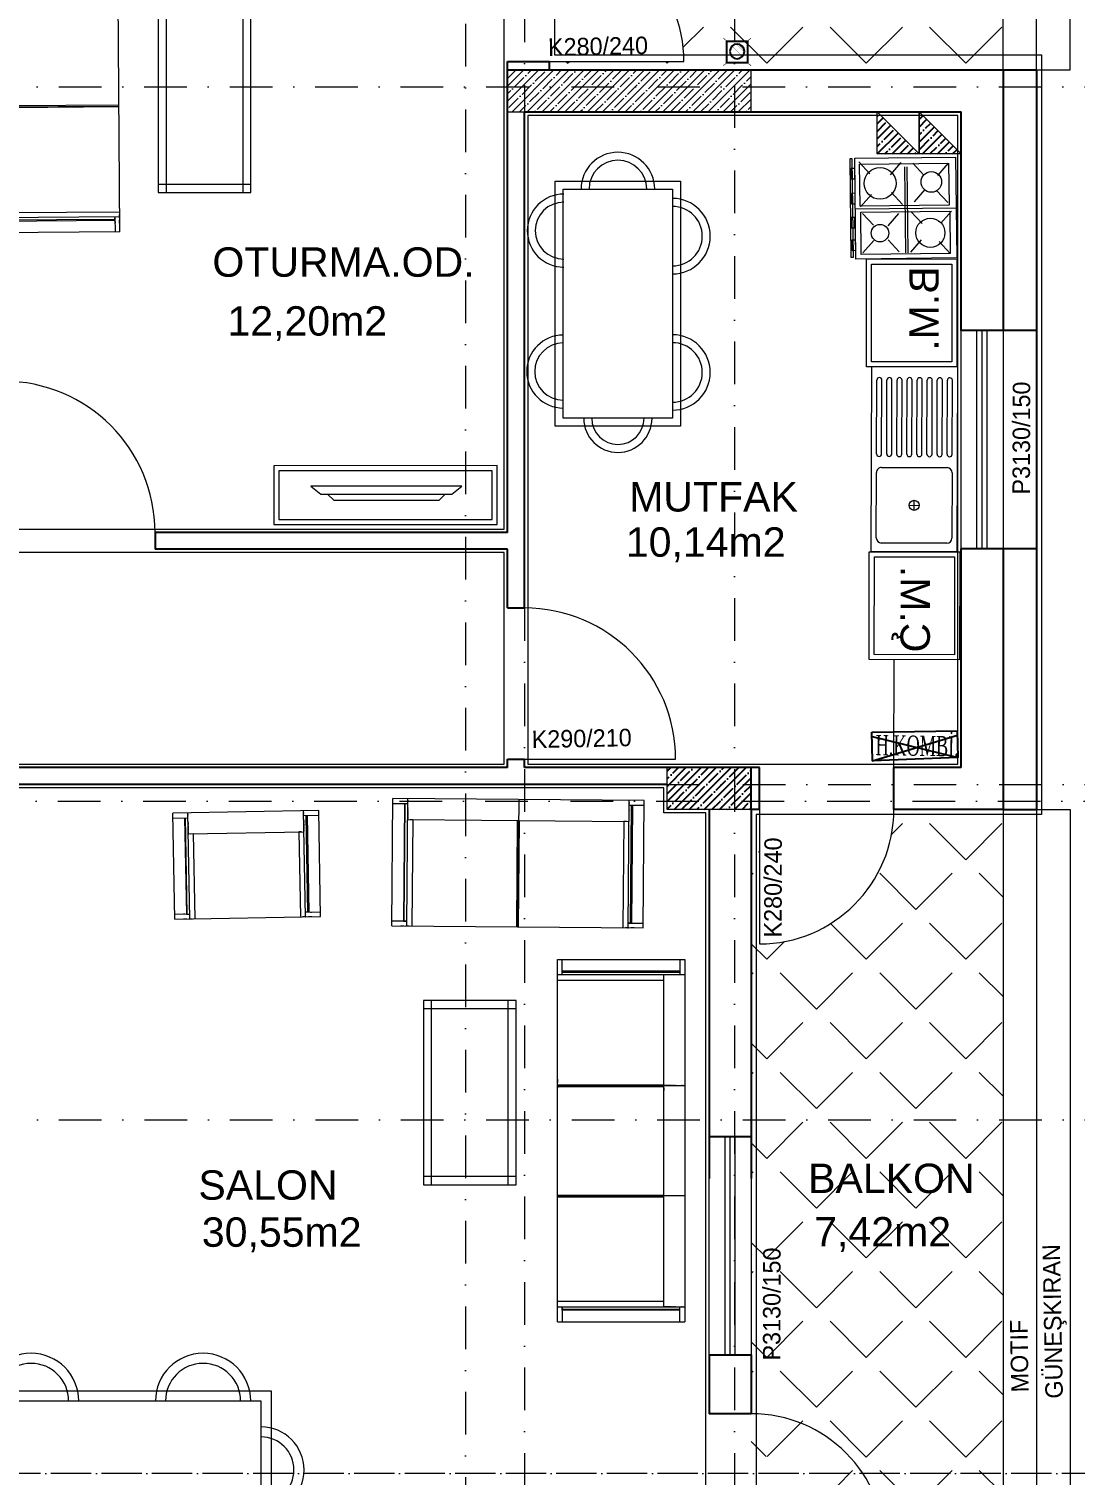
# Model space of a CAD drawing. Header units: millimetres. Extents: x -16104 to 67872, y -88009 to 12107.
# Drawn here: x 19817 to 20440, y -6471 to -5610 of the extents above; entities that cross this region are included whole.
import ezdxf

# ---------------------------------------------------------------- set-up
doc = ezdxf.new("R2010")
doc.units = ezdxf.units.MM
for name, pattern in [('ACAD_ISO04W100', [30, 24, -3, 0, -3]), ('ACAD_ISO07W100', [3, 0, -3]), ('DASHDOTX2', [50.8, 25.4, -12.7, 0, -12.7])]:
    doc.linetypes.add(name, pattern=pattern)
doc.layers.get('0').update_dxf_attribs({"color": 241})
for name, color, linetype, lineweight in [('AKS', 1, 'ACAD_ISO07W100', 5), ('akslar', 144, 'Continuous', 20), ('baca', 46, 'Continuous', 5), ('bacas', 11, 'Continuous', 5), ('balkon', 6, 'Continuous', 5), ('duvar', 123, 'Continuous', 25), ('emsal&kolon', 1, 'Continuous', 5), ('kapı', 3, 'Continuous', 5), ('kolon', 1, 'Continuous', 5), ('OLCU', 54, 'Continuous', 13), ('PASEMCON', 2, 'Continuous', 9), ('pencere', 5, 'Continuous', 5), ('POZ', 36, 'Continuous', 18), ('SıVA', 40, 'Continuous', 9), ('tefriş', 30, 'Continuous', 5), ('ÖLÇÜ', 252, 'Continuous', 20)]:
    doc.layers.add(name, color=color, linetype=linetype, lineweight=lineweight)
doc.layers.add('tarama korıdor', color=33, linetype='Continuous')
doc.styles.add('DIM', font='Txttw.shx', dxfattribs={"width": 0.6})
doc.styles.add('DIN', font='times.ttf', dxfattribs={"width": 0.6})
doc.styles.add('M2', font='stylu.ttf', dxfattribs={"height": 10})
doc.dimstyles.new('50', dxfattribs={"dimscale": 0, "dimtxt": 30, "dimasz": 1, "dimexe": 0, "dimexo": 2, "dimgap": 4, "dimtad": 1, "dimdec": 0, "dimzin": 0, "dimdsep": 46, "dimtxsty": 'DIM', "dimblk1": 'DOT', "dimblk2": 'DOT', "dimsah": 1, "dimcen": 1.5, "dimdle": 3, "dimse1": 1, "dimse2": 1, "dimclrd": 256, "dimclre": 9, "dimclrt": 256, "dimadec": 0, "dimazin": 0, "dimtfac": 0.24, "dimtdec": 0, "dimtix": 1, "dimtmove": 2, "dimatfit": 3, "dimldrblk": 'DOT', "dimfxl": 0, "dimtolj": 1, "dimtzin": 15, "dimarcsym": 0})
pattern_1 = [(45, (3601.717, 0), (-29.63485, 29.63485), [30.48, -11.43]), (135, (3601.717, 0), (-29.63485, -29.63485), [30.48, -11.43])]
pattern_2 = [(45, (7205.1105, -17059.605), (-4.490128, 4.490128), []), (45, (7209.6007, -17059.605), (-4.490128, 4.490128), [7.9375, -1.5875, 0, -1.5875])]

# ---------------------------------------------------------------- blocks, each defined once
blk = doc.blocks.new('DOT')
for p, q in [((0, 15), (0, -15)), ((-2, 0), (0, 0)), ((2, 0), (0, 0))]:
    blk.add_line(p, q)
blk.add_circle((0, 0), 2)
blk = doc.blocks.new('*D6618')
at = {"layer": 'Defpoints', "color": 0, "transparency": 16777216}
for p in [(20237.26, -5234.56), (20247.26, -5269.56), (20237.26, -6316.78)]:
    blk.add_point(p, dxfattribs=at)
at = {"layer": 'OLCU', "lineweight": -2, "transparency": 16777216}
for p, q in [((20236.26, -5234.56), (20235.26, -5234.56)), ((20247.26, -5234.56), (20237.26, -5234.56)), ((20248.26, -5234.56), (20249.26, -5234.56))]:
    blk.add_line(p, q, dxfattribs=at)
blk.add_blockref('DOT', (20237.26, -5234.56), dxfattribs=at)
at = {"layer": 'OLCU', "lineweight": -2, "transparency": 16777216, "rotation": 180}
blk.add_blockref('DOT', (20247.26, -5234.56), dxfattribs=at)
at = {"layer": 'OLCU', "transparency": 16777216, "insert": (20242.26, -5215.56), "char_height": 30, "attachment_point": 5, "style": 'DIM'}
blk.add_mtext('\\A1;10', dxfattribs=at)
blk = doc.blocks.new('ocak')
at = {"layer": 'tefriş', "linetype": 'Continuous'}
for p, q in [((16296.72, -4660.22), (16356.72, -4660.22)), ((16296.72, -4720.22), (16296.72, -4660.22)), ((16300.32, -4664.37), (16325.23, -4664.37)), ((16300.32, -4717.41), (16300.32, -4664.37)), ((16307.53, -4670.9), (16300.32, -4664.37)), ((16316.56, -4671.64), (16323.76, -4665.1)), ((16325.23, -4664.37), (16325.23, -4717.41)), ((16327.06, -4660.22), (16327.06, -4720.22)), ((16336.03, -4669.44), (16328.83, -4662.97)), ((16328.83, -4664.01), (16354.1, -4664.01)), ((16328.83, -4717.05), (16328.83, -4664.01)), ((16346.89, -4670.54), (16354.1, -4664.01)), ((16354.1, -4664.01), (16354.1, -4717.05)), ((16356.72, -4660.22), (16356.72, -4720.22)), ((16299.96, -4685.67), (16307.16, -4679.2)), ((16323.03, -4685), (16315.83, -4678.47)), ((16328.83, -4687.14), (16336.03, -4680.61)), ((16353, -4687.5), (16345.8, -4680.97)), ((16302.09, -4689.27), (16353.36, -4689.27)), ((16302.09, -4690.74), (16353.36, -4690.74)), ((16317.29, -4698.67), (16324.49, -4692.2)), ((16306.79, -4699.04), (16299.59, -4692.57)), ((16337.13, -4700.87), (16329.93, -4694.34)), ((16345.43, -4700.87), (16352.69, -4694.34)), ((16329.56, -4716.01), (16336.76, -4709.54)), ((16353, -4716.01), (16345.8, -4709.54)), ((16298.86, -4717.84), (16306.06, -4711.31)), ((16325.23, -4717.41), (16300.32, -4717.41)), ((16325.59, -4717.11), (16318.39, -4710.58)), ((16354.1, -4717.05), (16328.83, -4717.05)), ((16356.72, -4720.22), (16296.72, -4720.22)), ((16297.03, -4721.75), (16297.03, -4723.21)), ((16355.5, -4721.75), (16297.03, -4721.75)), ((16297.03, -4723.21), (16355.5, -4723.21)), ((16308.93, -4720.28), (16302.83, -4720.28)), ((16302.83, -4720.28), (16302.83, -4722.48)), ((16302.83, -4722.48), (16308.93, -4722.48)), ((16308.93, -4722.48), (16308.93, -4720.28)), ((16317.6, -4720.28), (16317.6, -4722.48)), ((16323.76, -4720.28), (16317.6, -4720.28)), ((16317.6, -4722.48), (16323.76, -4722.48)), ((16323.76, -4722.48), (16323.76, -4720.28)), ((16338.17, -4720.65), (16332.06, -4720.65)), ((16332.06, -4720.65), (16332.06, -4722.84)), ((16332.06, -4722.84), (16338.17, -4722.84)), ((16338.17, -4722.84), (16338.17, -4720.65)), ((16345.43, -4720.28), (16345.43, -4722.48)), ((16351.53, -4720.28), (16345.43, -4720.28)), ((16345.43, -4722.48), (16351.53, -4722.48)), ((16351.53, -4722.48), (16351.53, -4720.28)), ((16355.5, -4723.21), (16355.5, -4721.75))]:
    blk.add_line(p, q, dxfattribs=at).dxf.unprotected_set("ltscale", 0)
for centre, radius in [((16311.31, -4674.81), 6.15), ((16341.58, -4675.72), 8.68), ((16311.86, -4705.33), 9.47), ((16341.46, -4705.69), 5.22)]:
    blk.add_circle(centre, radius, dxfattribs=at).dxf.unprotected_set("ltscale", 0)
blk = doc.blocks.new('öu')
at = {"layer": 'tefriş'}
for points in [[(2090.97, -468.94), (2090.97, -404.72), (2037.16, -404.72), (2037.16, -468.94)], [(2087.97, -465.94), (2087.97, -407.72), (2040.16, -407.72), (2040.16, -465.94)]]:
    blk.add_lwpolyline(points, close=True, dxfattribs=at)
at = {"layer": 'tefriş', "insert": (2047.87, -459.36), "char_height": 17.5, "width": 1076.8413, "attachment_point": 9, "rotation": 270}
blk.add_mtext('{\\fArial|b0|i0|c162|p34;B.M.}', dxfattribs=at)
blk = doc.blocks.new('nb')
at = {"layer": 'tefriş'}
for points in [[(2093.6, -356.31), (2093.6, -292.09), (2039.78, -292.09), (2039.78, -356.31)], [(2090.6, -353.31), (2090.6, -295.09), (2042.78, -295.09), (2042.78, -353.31)]]:
    blk.add_lwpolyline(points, close=True, dxfattribs=at)
at = {"layer": 'tefriş', "insert": (2053.03, -347.96), "char_height": 17.5, "width": 1076.8413, "attachment_point": 9, "rotation": 270}
blk.add_mtext('{\\fArial|b0|i0|c162|p34;Ç.M.}', dxfattribs=at)
blk = doc.blocks.new('new block')
at = {"layer": 'tefriş'}
for p, q in [((1269.85, 5670.26), (1379.85, 5670.26)), ((1269.85, 5619.26), (1269.85, 5670.26)), ((1277.85, 5667.26), (1316.85, 5667.26)), ((1327.85, 5667.26), (1371.85, 5667.26)), ((1379.85, 5670.26), (1379.85, 5619.26)), ((1274.85, 5625.26), (1274.85, 5664.26)), ((1319.85, 5664.26), (1319.85, 5625.26)), ((1327.85, 5664.26), (1371.85, 5664.26)), ((1327.85, 5661.26), (1371.85, 5661.26)), ((1327.85, 5658.26), (1371.85, 5658.26)), ((1327.85, 5655.26), (1371.85, 5655.26)), ((1327.85, 5652.26), (1371.85, 5652.26)), ((1327.85, 5649.26), (1371.85, 5649.26)), ((1294.35, 5644.76), (1300.35, 5644.76)), ((1297.35, 5647.76), (1297.35, 5641.76)), ((1327.85, 5646.26), (1371.85, 5646.26)), ((1327.85, 5643.26), (1371.85, 5643.26)), ((1327.85, 5640.26), (1371.85, 5640.26)), ((1327.85, 5637.26), (1371.85, 5637.26)), ((1327.85, 5634.26), (1371.85, 5634.26)), ((1327.85, 5631.26), (1371.85, 5631.26)), ((1316.85, 5622.26), (1277.85, 5622.26)), ((1327.85, 5628.26), (1371.85, 5628.26)), ((1327.85, 5625.26), (1371.85, 5625.26)), ((1327.85, 5622.26), (1371.85, 5622.26)), ((1379.85, 5619.26), (1269.85, 5619.26))]:
    blk.add_line(p, q, dxfattribs=at)
blk.add_circle((1297.35, 5644.76), 3, dxfattribs=at)
for centre, radius, start, end in [((1277.85, 5664.26), 3, 90, 180), ((1316.85, 5664.26), 3, 0, 90), ((1327.85, 5665.76), 1.5, 90, 270), ((1371.85, 5665.76), 1.5, 270, 90), ((1327.85, 5659.76), 1.5, 90, 270), ((1371.85, 5659.76), 1.5, 270, 90), ((1327.85, 5653.76), 1.5, 90, 270), ((1327.85, 5647.76), 1.5, 90, 270), ((1371.85, 5653.76), 1.5, 270, 90), ((1371.85, 5647.76), 1.5, 270, 90), ((1327.85, 5641.76), 1.5, 90, 270), ((1371.85, 5641.76), 1.5, 270, 90), ((1327.85, 5635.76), 1.5, 90, 270), ((1327.85, 5629.76), 1.5, 90, 270), ((1371.85, 5635.76), 1.5, 270, 90), ((1371.85, 5629.76), 1.5, 270, 90), ((1277.85, 5625.26), 3, 180, 270), ((1316.85, 5625.26), 3, 270, 0), ((1327.85, 5623.76), 1.5, 90, 270), ((1371.85, 5623.76), 1.5, 270, 90)]:
    blk.add_arc(centre, radius, start, end, dxfattribs=at)
blk = doc.blocks.new('sec')
at = {"layer": 'bacas'}
for p, q in [((9731.12, -593.55), (9731.12, -669.3)), ((9731.12, -593.55), (9946.75, -593.55)), ((9731.12, -593.55), (9731.12, -669.3)), ((9736.37, -593.55), (9738.37, -593.55)), ((9736.37, -593.55), (9738.37, -593.55)), ((9739.62, -593.55), (9741.62, -593.55)), ((9739.62, -593.55), (9741.62, -593.55)), ((9740.12, -593.55), (9740.12, -669.3)), ((9740.37, -593.55), (9740.12, -593.55)), ((9740.12, -593.55), (9740.12, -669.3)), ((9740.37, -593.55), (9740.12, -593.55)), ((9743.12, -656.8), (9743.12, -593.55)), ((9743.12, -656.8), (9743.12, -593.55)), ((9797, -593.55), (9946.75, -593.55)), ((9805.56, -593.55), (9805.56, -656.8)), ((9805.56, -593.55), (9805.56, -656.8)), ((9806.12, -669.3), (9806.12, -593.55)), ((9806.12, -669.3), (9806.12, -593.55)), ((9806.62, -593.55), (9806.62, -656.8)), ((9806.62, -593.55), (9806.62, -656.8)), ((9872.37, -593.55), (9870.37, -593.55)), ((9872.37, -593.55), (9870.37, -593.55)), ((9871.18, -593.55), (9871.18, -656.8)), ((9871.62, -593.55), (9871.87, -593.55)), ((9871.62, -593.55), (9871.87, -593.55)), ((9871.87, -593.55), (9871.87, -669.3)), ((9872.25, -593.55), (9872.25, -656.8)), ((9875.62, -593.55), (9873.62, -593.55)), ((9875.62, -593.55), (9873.62, -593.55)), ((9934.26, -656.8), (9934.26, -593.55)), ((9937.83, -593.56), (9937.83, -669.31)), ((9946.83, -593.56), (9946.83, -669.31)), ((9946.83, -593.56), (9946.83, -669.31)), ((9740.12, -596.3), (9731.12, -596.3)), ((9740.12, -596.3), (9731.12, -596.3)), ((9737.12, -596.3), (9736.37, -596.3)), ((9737.12, -596.3), (9736.37, -596.3)), ((9738.12, -666.3), (9738.12, -596.3)), ((9738.12, -596.3), (9739.62, -596.3)), ((9738.12, -666.3), (9738.12, -596.3)), ((9738.12, -596.3), (9739.62, -596.3)), ((9738.37, -596.3), (9738.62, -596.3)), ((9738.37, -596.3), (9738.62, -596.3)), ((9738.62, -596.3), (9738.62, -666.3)), ((9738.62, -596.3), (9738.62, -666.3)), ((9937.75, -596.3), (9946.75, -596.3)), ((9937.75, -596.3), (9946.75, -596.3)), ((9939.33, -596.31), (9939.33, -666.31)), ((9939.33, -596.31), (9939.33, -666.31)), ((9939.83, -666.31), (9939.83, -596.31)), ((9939.83, -666.31), (9939.83, -596.31)), ((9740.12, -656.8), (9871.87, -656.8)), ((9740.12, -656.8), (9740.37, -656.8)), ((9740.12, -656.8), (9937.83, -656.8)), ((9740.12, -656.8), (9740.37, -656.8)), ((9740.12, -657.3), (9740.12, -657.05)), ((9740.12, -657.3), (9740.12, -657.05)), ((9740.12, -657.8), (9740.12, -657.55)), ((9740.12, -657.8), (9740.12, -657.55)), ((9740.12, -658.3), (9740.12, -658.05)), ((9740.12, -658.3), (9740.12, -658.05)), ((9740.12, -658.8), (9740.12, -658.55)), ((9740.12, -658.8), (9740.12, -658.55)), ((9740.12, -659.3), (9740.12, -659.05)), ((9740.12, -659.3), (9740.12, -659.05)), ((9740.12, -659.8), (9740.12, -659.55)), ((9740.12, -659.8), (9740.12, -659.55)), ((9740.12, -660.3), (9740.12, -660.05)), ((9740.12, -660.3), (9740.12, -660.05)), ((9740.12, -661.05), (9740.12, -660.55)), ((9740.12, -661.05), (9740.12, -660.55)), ((9740.12, -661.55), (9740.12, -661.3)), ((9740.12, -661.55), (9740.12, -661.3)), ((9740.12, -662.3), (9740.12, -662.05)), ((9740.12, -662.3), (9740.12, -662.05)), ((9740.12, -663.05), (9740.12, -662.8)), ((9740.12, -663.05), (9740.12, -662.8)), ((9741.62, -656.8), (9743.12, -656.8)), ((9741.62, -656.8), (9743.12, -656.8)), ((9870.37, -656.8), (9868.87, -656.8)), ((9870.37, -656.8), (9868.87, -656.8)), ((9871.87, -656.8), (9871.62, -656.8)), ((9871.87, -656.8), (9871.62, -656.8)), ((9871.87, -657.3), (9871.87, -657.05)), ((9871.87, -657.3), (9871.87, -657.05)), ((9871.87, -657.8), (9871.87, -657.55)), ((9871.87, -657.8), (9871.87, -657.55)), ((9871.87, -658.3), (9871.87, -658.05)), ((9871.87, -658.3), (9871.87, -658.05)), ((9871.87, -658.8), (9871.87, -658.55)), ((9871.87, -658.8), (9871.87, -658.55)), ((9871.87, -659.3), (9871.87, -659.05)), ((9871.87, -659.3), (9871.87, -659.05)), ((9871.87, -659.8), (9871.87, -659.55)), ((9871.87, -659.8), (9871.87, -659.55)), ((9871.87, -660.3), (9871.87, -660.05)), ((9871.87, -660.3), (9871.87, -660.05)), ((9871.87, -661.05), (9871.87, -660.55)), ((9871.87, -661.05), (9871.87, -660.55)), ((9871.87, -661.55), (9871.87, -661.3)), ((9871.87, -661.55), (9871.87, -661.3)), ((9871.87, -662.3), (9871.87, -662.05)), ((9871.87, -662.3), (9871.87, -662.05)), ((9871.87, -663.05), (9871.87, -662.8)), ((9871.87, -663.05), (9871.87, -662.8)), ((9731.12, -666.3), (9740.12, -666.3)), ((9731.12, -666.3), (9740.12, -666.3)), ((9946.83, -669.31), (9731.12, -669.3)), ((9740.12, -663.8), (9740.12, -663.55)), ((9740.12, -663.8), (9740.12, -663.55)), ((9740.12, -667.55), (9740.12, -667.3)), ((9740.12, -667.55), (9740.12, -667.3)), ((9740.12, -668.3), (9740.12, -668.05)), ((9740.12, -668.3), (9740.12, -668.05)), ((9946.83, -669.31), (9797.08, -669.31)), ((9871.87, -663.8), (9871.87, -663.55)), ((9871.87, -663.8), (9871.87, -663.55)), ((9871.87, -667.55), (9871.87, -667.3)), ((9871.87, -667.55), (9871.87, -667.3)), ((9871.87, -668.3), (9871.87, -668.05)), ((9871.87, -668.3), (9871.87, -668.05)), ((9946.83, -666.31), (9937.83, -666.31)), ((9946.83, -666.31), (9937.83, -666.31))]:
    blk.add_line(p, q, dxfattribs=at)
blk = doc.blocks.new('NEWBLOCK5')
at = {"layer": 'bacas'}
for p, q in [((1.4704, -0.1965), (0.3729, -0.1965)), ((0.3729, -0.1965), (0.3729, -0.749)), ((0.3729, -0.2465), (1.4704, -0.2465)), ((0.4229, -0.1965), (0.4229, -0.749)), ((1.4204, -0.1965), (1.4204, -0.749)), ((1.4704, -0.749), (1.4704, -0.1965)), ((1.4704, -0.7015), (0.3729, -0.7015)), ((0.3729, -0.749), (1.4704, -0.749))]:
    blk.add_line(p, q, dxfattribs=at)
blk = doc.blocks.new('NEWBLOCK4')
at = {"layer": 'bacas'}
for p, q in [((-0.8505, 0.5894), (-0.8505, 2.0869)), ((-0.093, 2.0869), (-0.8505, 2.0869)), ((-0.8205, 2.0869), (-0.8205, 1.9969)), ((-0.1205, 1.9969), (-0.1205, 2.0869)), ((-0.093, 2.0869), (-0.093, 0.5894)), ((-0.093, 1.9969), (-0.8505, 1.9969)), ((-0.8405, 1.9969), (-0.838, 1.9969)), ((-0.833, 1.9969), (-0.8305, 1.9969)), ((-0.8205, 2.0169), (-0.1205, 2.0169)), ((-0.1205, 2.0119), (-0.8205, 2.0119)), ((-0.7955, 1.9969), (-0.793, 1.9969)), ((-0.788, 1.9969), (-0.7855, 1.9969)), ((-0.7805, 1.9969), (-0.778, 1.9969)), ((-0.773, 1.9969), (-0.7705, 1.9969)), ((-0.768, 1.9969), (-0.763, 1.9969)), ((-0.7605, 1.9969), (-0.758, 1.9969)), ((-0.7555, 1.9969), (-0.753, 1.9969)), ((-0.7505, 1.9969), (-0.748, 1.9969)), ((-0.7455, 1.9969), (-0.743, 1.9969)), ((-0.7405, 1.9969), (-0.738, 1.9969)), ((-0.7355, 1.9969), (-0.733, 1.9969)), ((-0.7305, 1.9969), (-0.728, 1.9969)), ((-0.7255, 1.9969), (-0.7255, 0.6794)), ((-0.7255, 1.9969), (-0.7255, 1.9944)), ((-0.7255, 1.9819), (-0.7255, 1.9669)), ((-0.1205, 2.0269), (-0.1205, 2.0344)), ((-0.1205, 2.0169), (-0.1205, 2.0019)), ((-0.1205, 2.0144), (-0.1205, 2.0119)), ((-0.093, 2.0344), (-0.093, 2.0144)), ((-0.093, 2.0019), (-0.093, 1.9819)), ((-0.093, 1.9944), (-0.093, 1.9969)), ((-0.7255, 1.9669), (-0.093, 1.9669)), ((-0.8505, 1.3369), (-0.093, 1.3369)), ((-0.093, 1.3425), (-0.7255, 1.3425)), ((-0.093, 1.3319), (-0.7255, 1.3319)), ((-0.7255, 0.6944), (-0.7255, 0.7094)), ((-0.7255, 0.7094), (-0.093, 0.7094)), ((-0.093, 0.6744), (-0.093, 0.6944)), ((-0.093, 0.6794), (-0.8505, 0.6794)), ((-0.8405, 0.6794), (-0.838, 0.6794)), ((-0.833, 0.6794), (-0.8305, 0.6794)), ((-0.8205, 0.5894), (-0.8205, 0.6794)), ((-0.1205, 0.6644), (-0.8205, 0.6644)), ((-0.8205, 0.6594), (-0.1205, 0.6594)), ((-0.7955, 0.6794), (-0.793, 0.6794)), ((-0.788, 0.6794), (-0.7855, 0.6794)), ((-0.7805, 0.6794), (-0.778, 0.6794)), ((-0.773, 0.6794), (-0.7705, 0.6794)), ((-0.768, 0.6794), (-0.763, 0.6794)), ((-0.7605, 0.6794), (-0.758, 0.6794)), ((-0.7555, 0.6794), (-0.753, 0.6794)), ((-0.7505, 0.6794), (-0.748, 0.6794)), ((-0.7455, 0.6794), (-0.743, 0.6794)), ((-0.7405, 0.6794), (-0.738, 0.6794)), ((-0.7355, 0.6794), (-0.733, 0.6794)), ((-0.7305, 0.6794), (-0.728, 0.6794)), ((-0.7255, 0.6794), (-0.7255, 0.6819)), ((-0.1205, 0.6794), (-0.1205, 0.5894)), ((-0.1205, 0.6594), (-0.1205, 0.6744)), ((-0.1205, 0.6619), (-0.1205, 0.6644)), ((-0.1205, 0.6494), (-0.1205, 0.6419)), ((-0.093, 0.6819), (-0.093, 0.6794)), ((-0.093, 0.6419), (-0.093, 0.6619)), ((-0.093, 0.5894), (-0.8505, 0.5894))]:
    blk.add_line(p, q, dxfattribs=at)
blk = doc.blocks.new('tekli.')
at = {"layer": 'bacas'}
for p, q in [((43.44, 0), (-43.44, 0)), ((-43.44, 0), (-43.44, -63.16)), ((-38.19, 0), (-36.19, 0)), ((-34.94, 0), (-32.94, 0)), ((-34.19, 0), (-34.44, 0)), ((-34.44, 0), (-34.44, -63.16)), ((-31.44, -50.66), (-31.44, 0)), ((31.44, -50.66), (31.44, 0)), ((34.94, 0), (32.94, 0)), ((34.19, 0), (34.44, 0)), ((34.44, 0), (34.44, -63.16)), ((38.19, 0), (36.19, 0)), ((43.44, 0), (43.44, -63.16)), ((-34.44, -2.75), (-43.44, -2.75)), ((-37.44, -2.75), (-38.19, -2.75)), ((-36.44, -60.16), (-36.44, -2.75)), ((-36.44, -2.75), (-34.94, -2.75)), ((-36.19, -2.75), (-35.94, -2.75)), ((-35.94, -2.75), (-35.94, -60.16)), ((34.44, -2.75), (43.44, -2.75)), ((36.44, -2.75), (34.94, -2.75)), ((35.94, -2.75), (35.94, -60.16)), ((36.19, -2.75), (35.94, -2.75)), ((36.44, -60.16), (36.44, -2.75)), ((37.44, -2.75), (38.19, -2.75)), ((34.44, -50.66), (-34.44, -50.66)), ((-34.44, -50.66), (-34.19, -50.66)), ((-34.44, -51.16), (-34.44, -50.91)), ((-34.44, -51.66), (-34.44, -51.41)), ((-32.94, -50.66), (-31.44, -50.66)), ((32.94, -50.66), (31.44, -50.66)), ((34.44, -50.66), (34.19, -50.66)), ((34.44, -51.16), (34.44, -50.91)), ((34.44, -51.66), (34.44, -51.41)), ((-43.44, -60.16), (-34.44, -60.16)), ((-34.44, -52.16), (-34.44, -51.91)), ((-34.44, -52.66), (-34.44, -52.41)), ((-34.44, -53.16), (-34.44, -52.91)), ((-34.44, -53.66), (-34.44, -53.41)), ((-34.44, -54.16), (-34.44, -53.91)), ((-34.44, -54.91), (-34.44, -54.41)), ((-34.44, -55.41), (-34.44, -55.16)), ((-34.44, -56.16), (-34.44, -55.91)), ((-34.44, -56.91), (-34.44, -56.66)), ((-34.44, -57.66), (-34.44, -57.41)), ((34.44, -52.16), (34.44, -51.91)), ((34.44, -52.66), (34.44, -52.41)), ((34.44, -53.16), (34.44, -52.91)), ((34.44, -53.66), (34.44, -53.41)), ((34.44, -54.16), (34.44, -53.91)), ((34.44, -54.91), (34.44, -54.41)), ((34.44, -55.41), (34.44, -55.16)), ((34.44, -56.16), (34.44, -55.91)), ((34.44, -56.91), (34.44, -56.66)), ((34.44, -57.66), (34.44, -57.41)), ((43.44, -60.16), (34.44, -60.16)), ((-43.44, -63.16), (43.44, -63.16)), ((-34.44, -61.41), (-34.44, -61.16)), ((-34.44, -62.16), (-34.44, -61.91)), ((34.44, -61.41), (34.44, -61.16)), ((34.44, -62.16), (34.44, -61.91))]:
    blk.add_line(p, q, dxfattribs=at)
blk = doc.blocks.new('rb')
at = {"layer": 'tefriş'}
for points in [[(1548.4, 487.07), (1595.5, 487.07), (1595.5, 394.92), (1548.4, 394.92)], [(1551.4, 484.07), (1592.5, 484.07), (1592.5, 397.92), (1551.4, 397.92)]]:
    blk.add_lwpolyline(points, close=True, dxfattribs=at)
for centre, radius, start, end in [((1571.95, 484.07), 12.83, 0, 180), ((1571.95, 484.07), 9.83, 0, 180), ((1551.4, 466.84), 14.18, 90, 270), ((1551.4, 466.84), 11.18, 90, 270), ((1592.5, 466.49), 13.72, 270, 90), ((1592.5, 466.49), 10.72, 270, 90), ((1551.4, 415.62), 14.18, 90, 270), ((1551.4, 415.62), 11.18, 90, 270), ((1592.29, 413.54), 13.72, 270, 90), ((1592.29, 413.54), 10.72, 270, 90), ((1571.95, 397.92), 13.83, 180, 0), ((1571.95, 397.92), 10.83, 180, 0)]:
    blk.add_arc(centre, radius, start, end, dxfattribs=at)
blk = doc.blocks.new('DFG')
at = {"layer": 'tefriş'}
for points in [[(38169.15, -3228.78), (38169.11, -3095.78), (38204.11, -3095.77), (38204.15, -3228.77)], [(38172.15, -3225.78), (38172.11, -3098.78), (38201.11, -3098.77), (38201.15, -3225.77)], [(38187.31, -3200.75), (38187.26, -3122.74), (38191.96, -3116.74), (38192.02, -3206.74)]]:
    blk.add_lwpolyline(points, close=True, dxfattribs=at)
blk.add_lwpolyline([(38187.26, -3126.64), (38183.36, -3130.59), (38183.41, -3192.9), (38187.31, -3196.85)], dxfattribs=at)
blk = doc.blocks.new('A$C412C2498')
at = {"color": 5, "const_width": 0.6}
for points in [[(3.6, 24.3), (0.2, 27)], [(23.8, 24.3), (27.3, 27)], [(3.6, 3), (0.2, 0.2)], [(23.8, 3), (27.3, 0.2)]]:
    blk.add_lwpolyline(points, dxfattribs=at)
at = {"color": 5}
blk.add_lwpolyline([(23.8, 24.3), (3.6, 24.3), (3.6, 3), (23.8, 3)], close=True, dxfattribs=at)
at = {"const_width": 0.1}
for points in [[(6.7, 12.2), (14.6, 20.2)], [(6.8, 14.5), (12.4, 20.1)], [(7.1, 10.4), (16.4, 19.7)], [(7.9, 9.1), (17.8, 19)], [(8.8, 8), (18.9, 18.1)], [(10, 7.1), (19.8, 16.9)], [(11.3, 6.4), (20.4, 15.6)], [(13, 6), (20.8, 13.8)], [(14.8, 6.1), (20.8, 12.1)], [(17.4, 7), (19.8, 9.4)]]:
    blk.add_lwpolyline(points, dxfattribs=at)
blk.add_circle((13.7, 13.1), 7.12)
blk = doc.blocks.new('A$C5E2C1EC0')
at = {"xscale": 0.6105719971092185, "yscale": 0.6105719971092185, "zscale": 0.6105719971092185}
blk.add_blockref('A$C412C2498', (0, 0), dxfattribs=at)
blk = doc.blocks.new('ae')
at = {"layer": 'duvar'}
for p, q in [((75773.51, -20952.17), (75824.86, -20963.16)), ((75774.14, -20966.63), (75824.26, -20949.94))]:
    blk.add_line(p, q, dxfattribs=at)
blk.add_lwpolyline([(75773.26, -20949.63), (75824.12, -20947.34), (75824.86, -20963.16), (75774.14, -20966.63)], close=True, dxfattribs=at)
at = {"layer": 'PASEMCON', "color": 7, "style": 'DIN', "width": 0.6}
blk.add_text('H.KOMBİ.', height=12.004, rotation=0.66441, dxfattribs=at).set_placement((75775.83, -20963.19))

msp = doc.modelspace()

# ---------------------------------------------------------------- hatches: boundary and pattern name
h = msp.add_hatch()
h.set_pattern_fill('ANSI35,_O', color=256)
h.set_pattern_definition(pattern_2)
h.paths.add_polyline_path([(20237.26, -6049.87), (20197.26, -6049.87), (20197.26, -6059.87), (20237.26, -6059.87)])
h.paths.add_polyline_path([(20247.26, -6049.87), (20237.26, -6049.87), (20237.26, -6059.87), (20247.26, -6059.87)])
h.paths.add_polyline_path([(20247.26, -6059.87), (20237.26, -6059.87), (20237.26, -6074.87), (20247.26, -6074.87)])
h.paths.add_polyline_path([(20237.26, -6059.87), (20197.26, -6059.87), (20197.26, -6074.87), (20237.26, -6074.87)])
at = {"layer": 'duvar'}
h = msp.add_hatch(dxfattribs=at)
h.set_pattern_fill('ANSI35,_O', color=256)
h.set_pattern_definition(pattern_2)
h.paths.add_polyline_path([(20349.26, -5661.56), (20347.26, -5661.56), (20347.26, -5684.56), (20370.26, -5684.56), (20370.26, -5682.56)])
h.paths.add_polyline_path([(20324.26, -5661.56), (20322.26, -5661.56), (20322.26, -5684.56), (20347.26, -5684.56)])
at = {"layer": 'kolon'}
h = msp.add_hatch(dxfattribs=at)
h.set_pattern_fill('ANSI35,_O', color=256)
h.set_pattern_definition(pattern_2)
h.paths.add_polyline_path([(20247.26, -5634.56), (20237.26, -5634.56), (20237.26, -5644.57), (20247.26, -5644.57)])
h.paths.add_polyline_path([(20247.26, -5644.57), (20237.26, -5644.57), (20237.26, -5659.56), (20247.26, -5659.56)])
h.paths.add_polyline_path([(20237.26, -5659.56), (20237.26, -5644.57), (20112.26, -5644.57), (20112.26, -5659.56)])
h.paths.add_polyline_path([(20237.26, -5644.57), (20237.26, -5634.56), (20112.26, -5634.56), (20112.26, -5644.57)])
h.paths.add_polyline_path([(20102.26, -5644.57), (20112.26, -5644.57), (20112.26, -5634.56), (20102.26, -5634.56)])
h.paths.add_polyline_path([(20102.26, -5659.56), (20112.26, -5659.56), (20112.26, -5644.57), (20102.26, -5644.57)])
at = {"layer": 'ÖLÇÜ'}
h = msp.add_hatch(dxfattribs=at)
h.set_pattern_fill('ANGLE,_O', color=256, scale=6, angle=45)
h.set_pattern_definition(pattern_1)
h.paths.add_polyline_path([(20397.26, -5484.56), (20237.26, -5484.56), (20237.26, -5634.56), (20247.26, -5634.56), (20397.26, -5634.56)])
h.paths.add_polyline_path([(20237.26, -5484.56), (20127.26, -5484.56), (20127.26, -5549.56, -0.414214), (20207.26, -5629.56), (20127.26, -5629.56), (20127.26, -5634.56), (20237.26, -5634.56)])
h.paths.add_polyline_path([(20219.82, -5567.29), (20308.52, -5567.29), (20308.52, -5597.07), (20219.82, -5597.07)], flags=9)
h.paths.add_polyline_path([(20217.72, -5540.87), (20321.86, -5540.87), (20321.86, -5567.73), (20217.72, -5567.73)], flags=9)
h = msp.add_hatch(dxfattribs=at)
h.set_pattern_fill('ANGLE,_O', color=256, scale=6, angle=45)
h.set_pattern_definition(pattern_1)
h.paths.add_polyline_path([(20397.26, -6074.87), (20332.26, -6074.87, -0.079624), (20328.26, -6099.87), (20397.26, -6099.87)])
h.paths.add_polyline_path([(20397.26, -6099.87), (20328.26, -6099.87, -0.323907), (20252.26, -6154.87), (20252.26, -6099.87), (20247.26, -6099.87), (20247.26, -6279.56), (20397.26, -6279.56)])
h.paths.add_polyline_path([(20397.26, -6279.56), (20247.26, -6279.56), (20247.26, -6294.56), (20247.26, -6424.56), (20247.26, -6459.56, -0.131404), (20287.19, -6470.24), (20397.26, -6470.24)])
h.paths.add_polyline_path([(20397.26, -6470.24), (20287.19, -6470.24, -0.268211), (20327.26, -6539.56), (20247.26, -6539.56), (20247.26, -6559.56), (20397.26, -6559.56)])
h.paths.add_polyline_path([(20397.26, -6559.56), (20247.26, -6559.56), (20247.26, -6569.56), (20397.26, -6569.56)])
h.paths.add_polyline_path([(20268.98, -6405.89), (20269.24, -6315.4), (20251.47, -6315.35), (20251.21, -6405.84)], flags=24)
h.paths.add_polyline_path([(20280.43, -6312.84), (20368.27, -6312.84), (20368.27, -6342.62), (20280.43, -6342.62)], flags=24)
h.paths.add_polyline_path([(20280.59, -6280.95), (20384.73, -6280.95), (20384.73, -6307.81), (20280.59, -6307.81)], flags=24)

# ---------------------------------------------------------------- linework, layer by layer
at = {"layer": 'AKS', "color": 1, "linetype": 'ACAD_ISO04W100'}
msp.add_line((20516.44, -6470.24), (17908.09, -6470.24), dxfattribs=at)
at = {"layer": 'akslar', "linetype": 'DASHDOTX2'}
for p, q in [((20112.26, -5134.56), (20112.26, -7944.06)), ((20237.26, -5134.56), (20237.26, -7944.06)), ((20077.26, -5149.04), (20077.26, -7958.54)), ((17697.14, -5644.57), (20747.14, -5644.57)), ((17697.26, -6059.87), (20747.26, -6059.87)), ((19121.76, -6069.87), (20747.26, -6069.87)), ((17697.26, -6259.56), (20747.26, -6259.56))]:
    msp.add_line(p, q, dxfattribs=at)
at = {"layer": 'baca'}
for points in [[(20322.26, -5659.56), (20347.26, -5659.56), (20347.26, -5684.56), (20322.26, -5684.56), (20322.26, -5659.56), (20347.26, -5684.56)], [(20347.26, -5659.56), (20372.26, -5659.56), (20372.26, -5684.56), (20347.26, -5684.56), (20347.26, -5659.56), (20372.26, -5684.56)]]:
    msp.add_lwpolyline(points, dxfattribs=at)
at = {"layer": 'balkon'}
for p, q in [((20437.26, -5634.56), (20437.26, -5444.56)), ((20417.26, -5634.56), (20417.26, -5464.56)), ((20397.26, -5634.56), (20397.26, -5484.56)), ((20417.26, -5634.56), (20437.26, -5634.56)), ((20397.26, -6074.87), (20397.26, -6569.56)), ((20417.26, -6074.87), (20417.26, -6589.56)), ((20417.26, -6074.87), (20437.26, -6074.87)), ((20437.26, -6074.87), (20437.26, -6609.56))]:
    msp.add_line(p, q, dxfattribs=at)
at = {"layer": 'duvar'}
for p, q in [((20102.26, -5909.87), (20102.26, -5629.56)), ((20102.26, -5909.87), (20102.26, -5629.56)), ((20102.26, -5629.56), (20127.26, -5629.56)), ((20127.26, -5634.56), (20127.26, -5629.56)), ((20102.26, -5634.56), (20127.26, -5634.56)), ((20127.26, -5634.56), (20397.26, -5634.56)), ((20397.26, -5634.56), (20397.26, -5789.72)), ((20397.26, -5634.56), (20417.26, -5634.56)), ((20417.26, -5634.56), (20417.26, -5789.72)), ((20112.26, -5659.56), (20372.26, -5659.56)), ((20112.26, -5954.87), (20112.26, -5659.56)), ((20372.26, -5789.72), (20372.26, -5659.56)), ((20417.26, -5789.72), (20372.26, -5789.72)), ((20417.26, -5789.72), (20417.26, -5919.72)), ((20102.26, -5909.87), (19892.26, -5909.87)), ((19892.26, -5909.87), (19892.26, -5919.87)), ((20102.26, -5919.87), (19892.26, -5919.87)), ((20102.26, -5929.87), (20102.26, -5919.87)), ((20102.26, -5954.87), (20102.26, -5919.87)), ((20102.26, -5929.87), (20102.26, -5919.87)), ((20372.26, -6049.87), (20372.26, -5919.72)), ((20417.26, -5919.72), (20372.26, -5919.72)), ((20397.26, -5919.72), (20397.26, -6074.87)), ((20417.26, -5919.72), (20417.26, -6074.87)), ((20102.26, -5954.87), (20112.26, -5954.87)), ((20102.26, -6049.87), (19712.26, -6049.87)), ((20102.26, -6049.87), (20102.26, -6044.87)), ((20102.26, -6044.87), (20112.26, -6044.87)), ((20112.26, -6049.87), (20112.26, -6044.87)), ((20252.26, -6049.87), (20112.26, -6049.87)), ((20247.26, -6074.87), (20247.26, -6049.87)), ((20252.26, -6074.87), (20252.26, -6049.87)), ((20372.26, -6049.87), (20332.26, -6049.87)), ((20332.26, -6074.87), (20332.26, -6049.87)), ((20197.26, -6059.87), (19712.26, -6059.87)), ((20222.26, -6074.87), (20222.26, -6294.56)), ((20247.26, -6074.87), (20247.26, -6294.56)), ((20252.26, -6074.87), (20247.26, -6074.87)), ((20252.26, -6074.87), (20247.26, -6074.87)), ((20397.26, -6074.87), (20332.26, -6074.87)), ((20397.26, -6074.87), (20332.26, -6074.87)), ((20397.26, -6074.87), (20417.26, -6074.87)), ((20222.26, -6269.56), (20247.26, -6269.56)), ((20222.26, -6399.56), (20222.26, -6434.56)), ((20222.26, -6399.56), (20247.26, -6399.56)), ((20247.26, -6399.56), (20247.26, -6434.56)), ((20222.26, -6424.56), (20222.26, -6434.56)), ((20247.26, -6424.56), (20247.26, -6434.56)), ((20247.26, -6434.56), (20222.26, -6434.56))]:
    msp.add_line(p, q, dxfattribs=at)
at = {"layer": 'emsal&kolon'}
for points in [[(20102.26, -5634.56), (20102.26, -5659.56), (20247.26, -5659.56), (20247.26, -5634.56), (20102.26, -5634.56)], [(20197.26, -6074.87), (20197.26, -6049.87), (20247.26, -6049.87), (20247.26, -6074.87), (20197.26, -6074.87)]]:
    msp.add_lwpolyline(points, dxfattribs=at)
at = {"layer": 'kapı'}
for p, q in [((20127.26, -5629.56), (20207.26, -5629.56)), ((20112.26, -6044.87), (20202.26, -6044.87)), ((20252.26, -6074.87), (20252.26, -6154.87))]:
    msp.add_line(p, q, dxfattribs=at)
for centre, radius, start, end in [((20127.26, -5629.56), 80, 0, 90), ((19802.26, -5909.87), 90, 0, 90), ((20112.26, -6044.87), 90, 0, 90), ((20252.26, -6074.87), 80, 270, 0), ((20247.26, -6514.56), 80, 0, 90)]:
    msp.add_arc(centre, radius, start, end, dxfattribs=at)
at = {"layer": 'pencere'}
for p, q in [((20372.26, -5919.72), (20372.26, -5789.72)), ((20381.76, -5919.72), (20381.76, -5789.72)), ((20384.76, -5919.72), (20384.76, -5789.72)), ((20387.76, -5919.72), (20387.76, -5789.72)), ((20397.26, -5789.72), (20397.26, -5919.72)), ((20222.26, -6399.56), (20222.26, -6269.56)), ((20231.76, -6399.56), (20231.76, -6269.56)), ((20234.76, -6399.56), (20234.76, -6269.56)), ((20237.76, -6399.56), (20237.76, -6269.56)), ((20247.26, -6269.56), (20247.26, -6399.56)), ((20222.26, -6424.56), (20222.26, -6294.56)), ((20247.26, -6294.56), (20247.26, -6424.56))]:
    msp.add_line(p, q, dxfattribs=at)
at = {"layer": 'SıVA'}
for points in [[(19787.26, -6842.56), (19787.26, -7357.06), (19652.26, -7357.06), (19652.26, -7617.06), (18870.26, -7617.06), (18870.26, -7447.06), (18650.26, -7447.06), (18650.26, -6592.56), (18188.26, -6592.56), (18188.26, -6077.87), (18018.26, -6077.87), (18018.26, -5625.56), (18308.26, -5625.56), (18308.26, -5455.56), (20130.26, -5455.56), (20130.26, -5625.56), (20420.26, -5625.56), (20420.26, -6077.87), (20250.26, -6077.87), (20250.26, -6572.56), (20090.26, -6572.56), (20090.26, -6842.56)], [(19799.26, -5511.56), (19799.26, -5907.87), (19892.26, -5907.87), (20100.26, -5907.87), (20100.26, -5629.56), (20100.26, -5549.56), (20100.26, -5511.56)], [(20114.26, -5661.56), (20114.26, -5954.87), (20114.26, -6047.87), (20252.26, -6047.87), (20370.26, -6047.87), (20370.26, -5661.56)], [(20100.26, -5921.87), (19892.26, -5921.87), (19667.26, -5921.87), (19532.26, -5921.87), (19439.26, -5921.87), (19439.26, -6004.87), (19439.26, -6087.87), (19479.26, -6087.87), (19479.26, -6184.87), (19479.26, -6247.56), (19605.26, -6247.56), (19605.26, -6207.56), (19605.26, -6207.56), (19605.26, -6047.87), (19712.26, -6047.87), (20100.26, -6047.87)], [(19624.26, -6247.56), (19624.07, -6301.56), (19619.26, -6301.56), (19619.26, -6517.56), (19624.26, -6517.56), (19624.26, -6542.56), (20220.26, -6542.56), (20220.26, -6459.56), (20220.26, -6076.87), (20195.26, -6076.87), (20195.26, -6061.87), (19712.26, -6061.87), (19619.26, -6061.87), (19619.26, -6207.56), (19619.26, -6207.56), (19619.03, -6247.56)]]:
    msp.add_lwpolyline(points, close=True, dxfattribs=at)
at = {"layer": 'ÖLÇÜ'}
msp.add_line((20332.26, -6049.87), (20332.37, -5985.63), dxfattribs=at)

# ---------------------------------------------------------------- block references
at = {"ltscale": 50, "xscale": -1, "rotation": 180}
msp.add_blockref('A$C5E2C1EC0', (20230.56, -5615.48), dxfattribs=at)
at = {"layer": 'duvar', "rotation": 90}
msp.add_blockref('sec', (19538.48, -16110.97), dxfattribs=at)
at = {"layer": 'pencere'}
for p, xscale, yscale, zscale, rotation in [((22657.88, -5075.15), 1.583999999999833, 1.583999999999833, 1.583999999999833, 180), ((18987.22, -3324.15), 2, 2, 2, 270)]:
    msp.add_blockref('rb', p, dxfattribs=dict(at, xscale=xscale, yscale=yscale, zscale=zscale, rotation=rotation))
at = {"layer": 'pencere', "xscale": -1}
for name, p, rotation in [('öu', (22407.23, -5344), 359.9547240069688), ('nb', (18277.24, -6274.13), 179.8998813757559)]:
    msp.add_blockref(name, p, dxfattribs=dict(at, rotation=rotation))
at = {"layer": 'SıVA', "rotation": 358.4194354776914}
msp.add_blockref('ae', (-54847.46, 17002.83), dxfattribs=at)
at = {"layer": 'tarama korıdor', "xscale": -1, "rotation": 270.0586309656333}
msp.add_blockref('DFG', (23230.87, -44071.05), dxfattribs=at)
at = {"layer": 'tefriş', "yscale": 100, "zscale": 100}
for name, p, xscale, rotation in [('NEWBLOCK4', (19879.07, -5522.26), -99.99999999999491, 180.4047079229011), ('NEWBLOCK5', (19874.4, -5744.82), 100, 90), ('NEWBLOCK4', (20241.81, -6155.06), -99.99999999999761, 89.5214883701798), ('NEWBLOCK5', (20127.02, -6151.22), 100, 270)]:
    msp.add_blockref(name, p, dxfattribs=dict(at, xscale=xscale, rotation=rotation))
at = {"layer": 'tefriş'}
for name, p, rotation in [('ocak', (24846.34, 10661.47), 270.6419649689027), ('new block', (25984.42, -7211.43), 89.79349343365935), ('tekli.', (19947.41, -6139.32), 181.0149228041543)]:
    msp.add_blockref(name, p, dxfattribs=dict(at, rotation=rotation))

# ---------------------------------------------------------------- texts
at = {"layer": 'emsal&kolon', "char_height": 17.5, "width": 1076.8413}
for s, insert, attachment_point in [('{\\fArial|b0|i0|c162|p34;OTURMA.OD.}', (20082.59, -5757.91), 9), ('{\\fArial|b0|i0|c162|p34;12,20m2}', (19935.37, -5795.97), 7), ('{\\fArial|b0|i0|c162|p34;MUTFAK}', (20275.1, -5897.67), 9), ('{\\fArial|b0|i0|c162|p34;10,14m2}', (20172.66, -5927.6), 7), ('{\\fArial|b0|i0|c162|p34;SALON}', (20000.97, -6307.41), 9), ('{\\fArial|b0|i0|c162|p34;BALKON}', (20380.36, -6303.43), 9), ('{\\fArial|b0|i0|c162|p34;30,55m2}', (19920.15, -6338.43), 7), ('{\\fArial|b0|i0|c162|p34;7,42m2}', (20284.8, -6338.24), 7)]:
    msp.add_mtext(s, dxfattribs=dict(at, insert=insert, attachment_point=attachment_point))
at = {"layer": 'POZ', "style": 'M2', "flags": 4}
for tag, p, rotation in [('K280/240', (20126.42, -5626.21), 1.13919), ('P3130/150', (20413.28, -5887.35), 89.83596), ('K290/210', (20116.7, -6038.3), 1.13919), ('K280/240', (20265.39, -6151.05), 89.83596), ('P3130/150', (20264.65, -6402.92), 89.83596), ('GÜNEŞKIRAN', (20432.95, -6425.48), 91.13919), ('MOTIF', (20412.59, -6421.75), 91.13919)]:
    msp.add_attdef(tag, p, 'K1 80/210', height=10.4, rotation=rotation, dxfattribs=at)

# ---------------------------------------------------------------- dimensions: what is measured, and where the dimension line sits
at = {"layer": 'OLCU'}
dim = msp.add_linear_dim(base=(20237.26, -5234.56), p1=(20247.26, -5269.56), p2=(20237.26, -6316.78), dimstyle='50', override={"dimscale": 1}, dxfattribs=at)
dim.commit()
dim.dimension.update_dxf_attribs({"geometry": '*D6618', "text_midpoint": (20242.26, -5215.56)})

doc.saveas('drawing.dxf')
